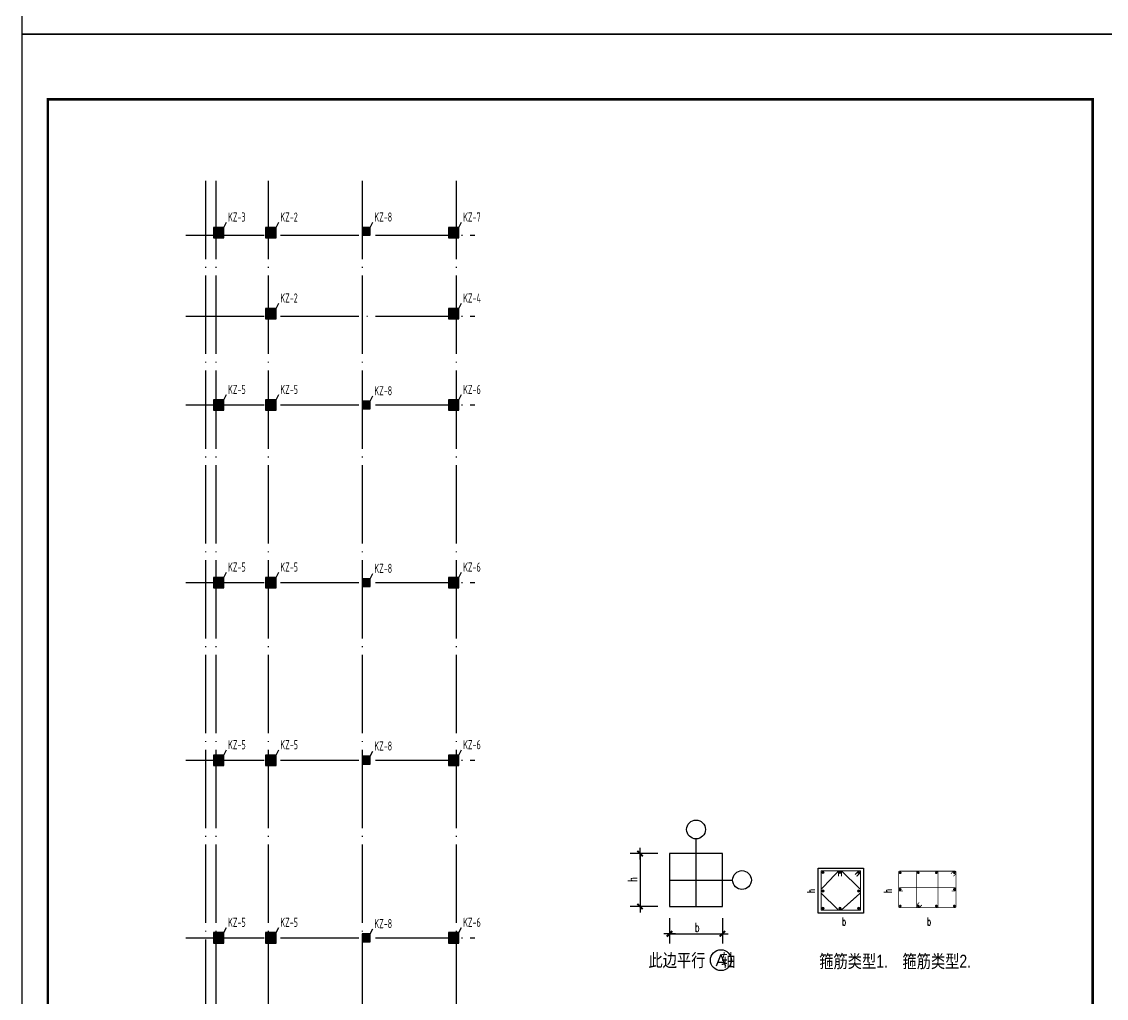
# Model space of a CAD drawing. Extents: x 2506385 to 2810062, y -487803 to -193521.
# Drawn here: x 2558062 to 2599587, y -412651 to -375264 of the extents above; entities that cross this region are included whole.
import ezdxf
from ezdxf.enums import TextEntityAlignment as Align

# ---------------------------------------------------------------- set-up
doc = ezdxf.new("R2010")
doc.units = 0
doc.header["$LTSCALE"] = 1000
doc.header["$MEASUREMENT"] = 0
doc.linetypes.add('DOTE', pattern=[2.42, 2, -0.2, 0.02, -0.2])
for name, color, linetype in [('AXIS', 3, 'Continuous'), ('AXIS_TEXT', 7, 'Continuous'), ('DOTE', 252, 'DOTE'), ('PUB_DIM', 3, 'Continuous'), ('PUB_TITLE', 4, 'Continuous'), ('柱', 2, 'Continuous'), ('柱涂实', 54, 'Continuous'), ('柱集中标注', 2, 'Continuous')]:
    doc.layers.add(name, color=color, linetype=linetype)
for name, color, linetype, lineweight in [('colu_th', 7, 'ByLayer', 18), ('rein', 6, 'ByLayer', 18), ('查找字符', 1, 'ByLayer', 18)]:
    doc.layers.add(name, color=color, linetype=linetype, lineweight=lineweight)
doc.styles.add('COMPLEX', font='COMPLEX')
doc.styles.add('DIM_FONT', font='SIMPLEX.shx', dxfattribs={"width": 0.8})
doc.styles.add('HZ', font='FSGB2312.ttf', dxfattribs={"width": 0.7, "height": 5})
doc.styles.get("Standard").update_dxf_attribs({"font": 'TSSDENG', "width": 0.7, "bigfont": 'TSSDCHN'})

# ---------------------------------------------------------------- blocks, each defined once
blk = doc.blocks.new('_DIMX')
blk.add_line((-150, 0), (150, 0))
at = {"const_width": 50}
blk.add_lwpolyline([(-70, -70), (70, 70)], dxfattribs=at)
blk = doc.blocks.new('_AXISO')
blk.add_circle((0, 0), 0.5)
at = {"layer": 'AXIS_TEXT', "style": 'COMPLEX', "width": 1.041667}
blk.add_attdef('A', text='', height=0.56, dxfattribs=at).set_placement((-0.25, -0.28), (0.25, -0.28), align=Align.FIT)

msp = doc.modelspace()

# ---------------------------------------------------------------- hatches: boundary and pattern name
at = {"layer": '查找字符'}
h = msp.add_hatch(color=256, dxfattribs=at)
edge = h.paths.add_edge_path()
edge.add_arc((2588737.5, -407834.1), 43.3, 0, 360)
h = msp.add_hatch(color=256, dxfattribs=at)
edge = h.paths.add_edge_path()
edge.add_arc((2589386.6, -407834.1), 43.3, 0, 360)
h = msp.add_hatch(color=256, dxfattribs=at)
edge = h.paths.add_edge_path()
edge.add_arc((2590100.7, -407834.1), 43.3, 0, 360)
h = msp.add_hatch(color=256, dxfattribs=at)
edge = h.paths.add_edge_path()
edge.add_arc((2588737.5, -408546.3), 43.3, 0, 360)
h = msp.add_hatch(color=256, dxfattribs=at)
edge = h.paths.add_edge_path()
edge.add_arc((2590100.7, -408546.3), 43.3, 0, 360)
h = msp.add_hatch(color=256, dxfattribs=at)
edge = h.paths.add_edge_path()
edge.add_arc((2588737.5, -409211.3), 43.3, 0, 360)
h = msp.add_hatch(color=256, dxfattribs=at)
edge = h.paths.add_edge_path()
edge.add_arc((2589386.6, -409211.3), 43.3, 0, 360)
h = msp.add_hatch(color=256, dxfattribs=at)
edge = h.paths.add_edge_path()
edge.add_arc((2590100.7, -409211.3), 43.3, 0, 360)

# ---------------------------------------------------------------- linework, layer by layer
at = {"color": 2}
for p, q in [((2588560.7, -407663), (2590285.1, -407663)), ((2588560.7, -409387.4), (2588560.7, -407663)), ((2590285.1, -407663), (2590285.1, -409387.4)), ((2590285.1, -409387.4), (2588560.7, -409387.4))]:
    msp.add_line(p, q, dxfattribs=at)
at = {"color": 1, "const_width": 45}
for points in [[(2588668.4, -407770.8), (2590177.3, -407770.8)], [(2588668.4, -409279.6), (2588668.4, -407770.8)], [(2588668.4, -408479.9), (2589337.7, -407770.8)], [(2589333.3, -407780.1), (2589333.3, -407987.8)], [(2590177.3, -408479.9), (2589441.6, -407770.8)], [(2589447.4, -407780.1), (2589447.4, -407987.8)], [(2590112.4, -407770.8), (2589968.7, -407914.5)], [(2590177.3, -407770.8), (2590177.3, -409279.6)], [(2590169.1, -407845.8), (2590025.4, -407989.5)], [(2588668.4, -408625.5), (2589337.7, -409279.6)], [(2590177.3, -408615.8), (2589431.9, -409279.6)], [(2590177.3, -409279.6), (2588668.4, -409279.6)]]:
    msp.add_lwpolyline(points, dxfattribs=at)
at = {"layer": 'AXIS'}
for p, q in [((2583878.2, -409135.7), (2583878.2, -406547.4)), ((2582865.7, -408123.2), (2585278.9, -408123.2))]:
    msp.add_line(p, q, dxfattribs=at)
at = {"layer": 'colu_th', "ltscale": 1000, "const_width": 0.45}
msp.add_lwpolyline([(2591533.3, -409282.1), (2591533.3, -407682.1), (2593933.3, -407682.1), (2593933.3, -409282.1)], close=True, dxfattribs=at)
at = {"layer": 'DOTE', "ltscale": 1.5}
for p, q in [((2565100.7, -381354.6), (2565100.7, -425481.2)), ((2565500.7, -381354.6), (2565500.7, -425481.2)), ((2567500.7, -381354.6), (2567500.7, -425481.2)), ((2571100.7, -381354.6), (2571100.7, -425481.2)), ((2574700.7, -381354.6), (2574700.7, -425481.2)), ((2564343, -383437.1), (2575415.2, -383437.1)), ((2564343, -386537.1), (2575415.2, -386537.1)), ((2564343, -389937.1), (2575415.2, -389937.1)), ((2564343, -396737.1), (2575415.2, -396737.1)), ((2564343, -403537.1), (2575415.2, -403537.1)), ((2564343, -410337.1), (2575415.2, -410337.1))]:
    msp.add_line(p, q, dxfattribs=at)
at = {"layer": 'PUB_DIM'}
for p, q in [((2582415.7, -407110.7), (2581359.3, -407110.7)), ((2581734.3, -407112.2), (2581734.3, -409134.2)), ((2582415.7, -409135.7), (2581359.3, -409135.7)), ((2582865.7, -409585.7), (2582865.7, -410557.2)), ((2584890.7, -409585.7), (2584890.7, -410557.2)), ((2582867.2, -410182.2), (2584889.2, -410182.2))]:
    msp.add_line(p, q, dxfattribs=at)
at = {"layer": 'PUB_TITLE'}
msp.add_lwpolyline([(2558061.7, -375738.7), (2632361.7, -375738.7), (2632361.7, -333738.7), (2558061.7, -333738.7)], close=True, dxfattribs=at)
at = {"layer": 'PUB_TITLE', "linetype": 'ByBlock'}
msp.add_lwpolyline([(2558061.7, -375738.7), (2558061.7, -450038.7), (2600061.7, -450038.7), (2600061.7, -375738.7)], close=True, dxfattribs=at)
at = {"layer": 'PUB_TITLE', "linetype": 'ByBlock', "const_width": 100}
msp.add_lwpolyline([(2559061.7, -378238.7), (2559061.7, -449038.7), (2599061.7, -449038.7), (2599061.7, -378238.7)], close=True, dxfattribs=at)
at = {"layer": 'rein', "color": 1, "const_width": 30}
for points in [[(2593635.5, -407883.9), (2593723.2, -407796.1, -0.1989124), (2593757.2, -407782.1), (2593785.3, -407782.1, -0.4142136), (2593833.3, -407830.1), (2593833.3, -409134.1, -0.4142136), (2593785.3, -409182.1), (2591681.3, -409182.1, -0.4142136), (2591633.3, -409134.1), (2591633.3, -407830.1, -0.4142136), (2591681.3, -407782.1), (2593785.3, -407782.1, -0.4142136), (2593833.3, -407830.1), (2593833.3, -407858.2, -0.1989124), (2593819.2, -407892.1), (2593731.5, -407979.9)], [(2592521.1, -409080.3), (2592433.3, -409168, -0.1989124), (2592399.4, -409182.1), (2592371.3, -409182.1, -0.4142136), (2592323.3, -409134.1), (2592323.3, -407830.1, -0.4142136), (2592371.3, -407782.1), (2593095.3, -407782.1, -0.4142136), (2593143.3, -407830.1), (2593143.3, -409134.1, -0.4142136), (2593095.3, -409182.1), (2592371.3, -409182.1, -0.4142136), (2592323.3, -409134.1), (2592323.3, -409106, -0.1989124), (2592337.3, -409072), (2592425.1, -408984.3)], [(2591798.3, -408547.1), (2591698.3, -408547.1, -1), (2591698.3, -408417.1), (2593768.3, -408417.1, -1), (2593768.3, -408547.1), (2593668.3, -408547.1)]]:
    msp.add_lwpolyline(points, format="xyb", dxfattribs=at)
at = {"layer": 'rein', "color": 6, "const_width": 50}
for points in [[(2591698.3, -407822.1, 1), (2591698.3, -407872.1, 1)], [(2593768.3, -407822.1, 1), (2593768.3, -407872.1, 1)], [(2591698.3, -409092.1, 1), (2591698.3, -409142.1, 1)], [(2593768.3, -409092.1, 1), (2593768.3, -409142.1, 1)]]:
    msp.add_lwpolyline(points, format="xyb", close=True, dxfattribs=at)
at = {"layer": 'rein', "color": 1, "const_width": 50}
for points in [[(2592388.3, -407822.1, 1), (2592388.3, -407872.1, 1)], [(2593078.3, -407822.1, 1), (2593078.3, -407872.1, 1)], [(2591698.3, -408457.1, 1), (2591698.3, -408507.1, 1)], [(2593768.3, -408457.1, 1), (2593768.3, -408507.1, 1)], [(2592388.3, -409092.1, 1), (2592388.3, -409142.1, 1)], [(2593078.3, -409092.1, 1), (2593078.3, -409142.1, 1)]]:
    msp.add_lwpolyline(points, format="xyb", close=True, dxfattribs=at)
at = {"layer": '查找字符'}
for centre in [(2588737.5, -407834.1), (2589386.6, -407834.1), (2590100.7, -407834.1), (2588737.5, -408546.3), (2590100.7, -408546.3), (2588737.5, -409211.3), (2589386.6, -409211.3), (2590100.7, -409211.3)]:
    msp.add_circle(centre, 43.3, dxfattribs=at)
at = {"layer": '柱'}
for p, q in [((2584890.7, -407110.7), (2582865.7, -407110.7)), ((2582865.7, -407110.7), (2582865.7, -409135.7)), ((2584890.7, -409135.7), (2584890.7, -407110.7)), ((2582865.7, -409135.7), (2584890.7, -409135.7))]:
    msp.add_line(p, q, dxfattribs=at)
for points in [[(2565800.7, -383537.1), (2565800.7, -383137.1), (2565400.7, -383137.1), (2565400.7, -383537.1)], [(2567800.7, -383537.1), (2567800.7, -383137.1), (2567400.7, -383137.1), (2567400.7, -383537.1)], [(2571400.7, -383437.1), (2571400.7, -383137.1), (2571100.7, -383137.1), (2571100.7, -383437.1)], [(2574800.7, -383537.1), (2574800.7, -383137.1), (2574400.7, -383137.1), (2574400.7, -383537.1)], [(2567800.7, -386637.1), (2567800.7, -386237.1), (2567400.7, -386237.1), (2567400.7, -386637.1)], [(2574800.7, -386637.1), (2574800.7, -386237.1), (2574400.7, -386237.1), (2574400.7, -386637.1)], [(2565800.7, -390137.1), (2565800.7, -389737.1), (2565400.7, -389737.1), (2565400.7, -390137.1)], [(2567800.7, -390137.1), (2567800.7, -389737.1), (2567400.7, -389737.1), (2567400.7, -390137.1)], [(2571400.7, -390087.1), (2571400.7, -389787.1), (2571100.7, -389787.1), (2571100.7, -390087.1)], [(2574800.7, -390137.1), (2574800.7, -389737.1), (2574400.7, -389737.1), (2574400.7, -390137.1)], [(2565800.7, -396937.1), (2565800.7, -396537.1), (2565400.7, -396537.1), (2565400.7, -396937.1)], [(2567800.7, -396937.1), (2567800.7, -396537.1), (2567400.7, -396537.1), (2567400.7, -396937.1)], [(2574800.7, -396937.1), (2574800.7, -396537.1), (2574400.7, -396537.1), (2574400.7, -396937.1)], [(2571400.7, -396887.1), (2571400.7, -396587.1), (2571100.7, -396587.1), (2571100.7, -396887.1)], [(2565800.7, -403737.1), (2565800.7, -403337.1), (2565400.7, -403337.1), (2565400.7, -403737.1)], [(2567800.7, -403737.1), (2567800.7, -403337.1), (2567400.7, -403337.1), (2567400.7, -403737.1)], [(2571400.7, -403687.1), (2571400.7, -403387.1), (2571100.7, -403387.1), (2571100.7, -403687.1)], [(2574800.7, -403737.1), (2574800.7, -403337.1), (2574400.7, -403337.1), (2574400.7, -403737.1)], [(2565800.7, -410537.1), (2565800.7, -410137.1), (2565400.7, -410137.1), (2565400.7, -410537.1)], [(2567800.7, -410537.1), (2567800.7, -410137.1), (2567400.7, -410137.1), (2567400.7, -410537.1)], [(2571400.7, -410487.1), (2571400.7, -410187.1), (2571100.7, -410187.1), (2571100.7, -410487.1)], [(2574800.7, -410537.1), (2574800.7, -410137.1), (2574400.7, -410137.1), (2574400.7, -410537.1)]]:
    msp.add_lwpolyline(points, close=True, dxfattribs=at)
at = {"layer": '柱涂实'}
for points in [[(2565800.7, -383537.1), (2565800.7, -383137.1), (2565400.7, -383537.1), (2565400.7, -383137.1)], [(2567800.7, -383537.1), (2567800.7, -383137.1), (2567400.7, -383537.1), (2567400.7, -383137.1)], [(2571400.7, -383437.1), (2571400.7, -383137.1), (2571100.7, -383437.1), (2571100.7, -383137.1)], [(2574800.7, -383537.1), (2574800.7, -383137.1), (2574400.7, -383537.1), (2574400.7, -383137.1)], [(2567800.7, -386637.1), (2567800.7, -386237.1), (2567400.7, -386637.1), (2567400.7, -386237.1)], [(2574800.7, -386637.1), (2574800.7, -386237.1), (2574400.7, -386637.1), (2574400.7, -386237.1)], [(2565800.7, -390137.1), (2565800.7, -389737.1), (2565400.7, -390137.1), (2565400.7, -389737.1)], [(2567800.7, -390137.1), (2567800.7, -389737.1), (2567400.7, -390137.1), (2567400.7, -389737.1)], [(2571400.7, -390087.1), (2571400.7, -389787.1), (2571100.7, -390087.1), (2571100.7, -389787.1)], [(2574800.7, -390137.1), (2574800.7, -389737.1), (2574400.7, -390137.1), (2574400.7, -389737.1)], [(2565800.7, -396937.1), (2565800.7, -396537.1), (2565400.7, -396937.1), (2565400.7, -396537.1)], [(2567800.7, -396937.1), (2567800.7, -396537.1), (2567400.7, -396937.1), (2567400.7, -396537.1)], [(2574800.7, -396937.1), (2574800.7, -396537.1), (2574400.7, -396937.1), (2574400.7, -396537.1)], [(2571400.7, -396887.1), (2571400.7, -396587.1), (2571100.7, -396887.1), (2571100.7, -396587.1)], [(2565800.7, -403737.1), (2565800.7, -403337.1), (2565400.7, -403737.1), (2565400.7, -403337.1)], [(2567800.7, -403737.1), (2567800.7, -403337.1), (2567400.7, -403737.1), (2567400.7, -403337.1)], [(2571400.7, -403687.1), (2571400.7, -403387.1), (2571100.7, -403687.1), (2571100.7, -403387.1)], [(2574800.7, -403737.1), (2574800.7, -403337.1), (2574400.7, -403737.1), (2574400.7, -403337.1)], [(2565800.7, -410537.1), (2565800.7, -410137.1), (2565400.7, -410537.1), (2565400.7, -410137.1)], [(2567800.7, -410537.1), (2567800.7, -410137.1), (2567400.7, -410537.1), (2567400.7, -410137.1)], [(2571400.7, -410487.1), (2571400.7, -410187.1), (2571100.7, -410487.1), (2571100.7, -410187.1)], [(2574800.7, -410537.1), (2574800.7, -410137.1), (2574400.7, -410537.1), (2574400.7, -410137.1)]]:
    msp.add_solid(points, dxfattribs=at)
at = {"layer": '柱集中标注'}
for p, q in [((2565800.7, -383137.1), (2565900.7, -382937.1)), ((2567800.7, -383137.1), (2567900.7, -382937.1)), ((2571400.7, -383137.1), (2571500.7, -382937.1)), ((2574800.7, -383137.1), (2574900.7, -382937.1)), ((2567800.7, -386237.1), (2567900.7, -386037.1)), ((2574800.7, -386237.1), (2574900.7, -386037.1)), ((2565800.7, -389737.1), (2565900.7, -389537.1)), ((2567800.7, -389737.1), (2567900.7, -389537.1)), ((2571400.7, -389787.1), (2571500.7, -389587.1)), ((2574800.7, -389737.1), (2574900.7, -389537.1)), ((2565800.7, -396537.1), (2565900.7, -396337.1)), ((2567800.7, -396537.1), (2567900.7, -396337.1)), ((2571400.7, -396587.1), (2571500.7, -396387.1)), ((2574800.7, -396537.1), (2574900.7, -396337.1)), ((2565800.7, -403337.1), (2565900.7, -403137.1)), ((2567800.7, -403337.1), (2567900.7, -403137.1)), ((2571400.7, -403387.1), (2571500.7, -403187.1)), ((2574800.7, -403337.1), (2574900.7, -403137.1)), ((2565800.7, -410137.1), (2565900.7, -409937.1)), ((2567800.7, -410137.1), (2567900.7, -409937.1)), ((2571400.7, -410187.1), (2571500.7, -409987.1)), ((2574800.7, -410137.1), (2574900.7, -409937.1))]:
    msp.add_line(p, q, dxfattribs=at)

# ---------------------------------------------------------------- block references
at = {"layer": 'AXIS', "xscale": 719.9999927999452, "yscale": 719.9999927999452, "zscale": 719.9999927999452}
for p in [(2583878.2, -406187.4), (2585638.9, -408123.2)]:
    msp.add_blockref('_AXISO', p, dxfattribs=at)
at = {"layer": 'AXIS', "xscale": 800, "yscale": 800, "zscale": 800}
msp.add_blockref('_AXISO', (2584831.1, -411192.4), dxfattribs=at).add_auto_attribs({'A': 'A'})
at = {"layer": 'PUB_DIM', "xscale": 1.5, "yscale": 1.5, "zscale": 1.5}
for p, rotation in [((2581734.3, -407110.7), 90), ((2581734.3, -409135.7), 270), ((2582865.7, -410182.2), 180)]:
    msp.add_blockref('_DIMX', p, dxfattribs=dict(at, rotation=rotation))
msp.add_blockref('_DIMX', (2584890.7, -410182.2), dxfattribs=at)

# ---------------------------------------------------------------- texts
at = {"color": 2, "style": 'HZ', "width": 0.8}
for s, p in [('此边平行    轴', (2582056.3, -411445.4)), ('箍筋类型1.', (2588595, -411483.6)), ('箍筋类型2.', (2591780, -411483.6))]:
    msp.add_text(s, height=500, dxfattribs=at).set_placement(p)
at = {"layer": 'PUB_DIM', "color": 7, "linetype": 'ByBlock', "style": 'DIM_FONT', "width": 0.6}
for height, p in [(350, (2581623.7, -408189.4)), (300, (2588432.4, -408614)), (300, (2591371.5, -408614))]:
    msp.add_text('h', height=height, rotation=90, dxfattribs=at).set_placement(p)
for height, p in [(350, (2583840.5, -410109.2)), (300, (2589474.3, -409862.1)), (300, (2592726.9, -409862.1))]:
    msp.add_text('b', height=height, dxfattribs=at).set_placement(p)
at = {"layer": '柱集中标注', "width": 0.6}
for s, p in [('KZ-3', (2565961.9, -382917.1)), ('KZ-2', (2567961.9, -382917.1)), ('KZ-8', (2571561.9, -382917.1)), ('KZ-7', (2574961.9, -382917.1)), ('KZ-2', (2567961.9, -386017.1)), ('KZ-4', (2574961.9, -386017.1)), ('KZ-5', (2565961.9, -389517.1)), ('KZ-5', (2567961.9, -389517.1)), ('KZ-8', (2571561.9, -389567.1)), ('KZ-6', (2574961.9, -389517.1)), ('KZ-5', (2565961.9, -396317.1)), ('KZ-5', (2567961.9, -396317.1)), ('KZ-8', (2571561.9, -396367.1)), ('KZ-6', (2574961.9, -396317.1)), ('KZ-5', (2565961.9, -403117.1)), ('KZ-5', (2567961.9, -403117.1)), ('KZ-6', (2574961.9, -403117.1)), ('KZ-8', (2571561.9, -403167.1)), ('KZ-5', (2565961.9, -409917.1)), ('KZ-5', (2567961.9, -409917.1)), ('KZ-8', (2571561.9, -409967.1)), ('KZ-6', (2574961.9, -409917.1))]:
    msp.add_text(s, height=350, dxfattribs=at).set_placement(p)

doc.saveas('drawing.dxf')
